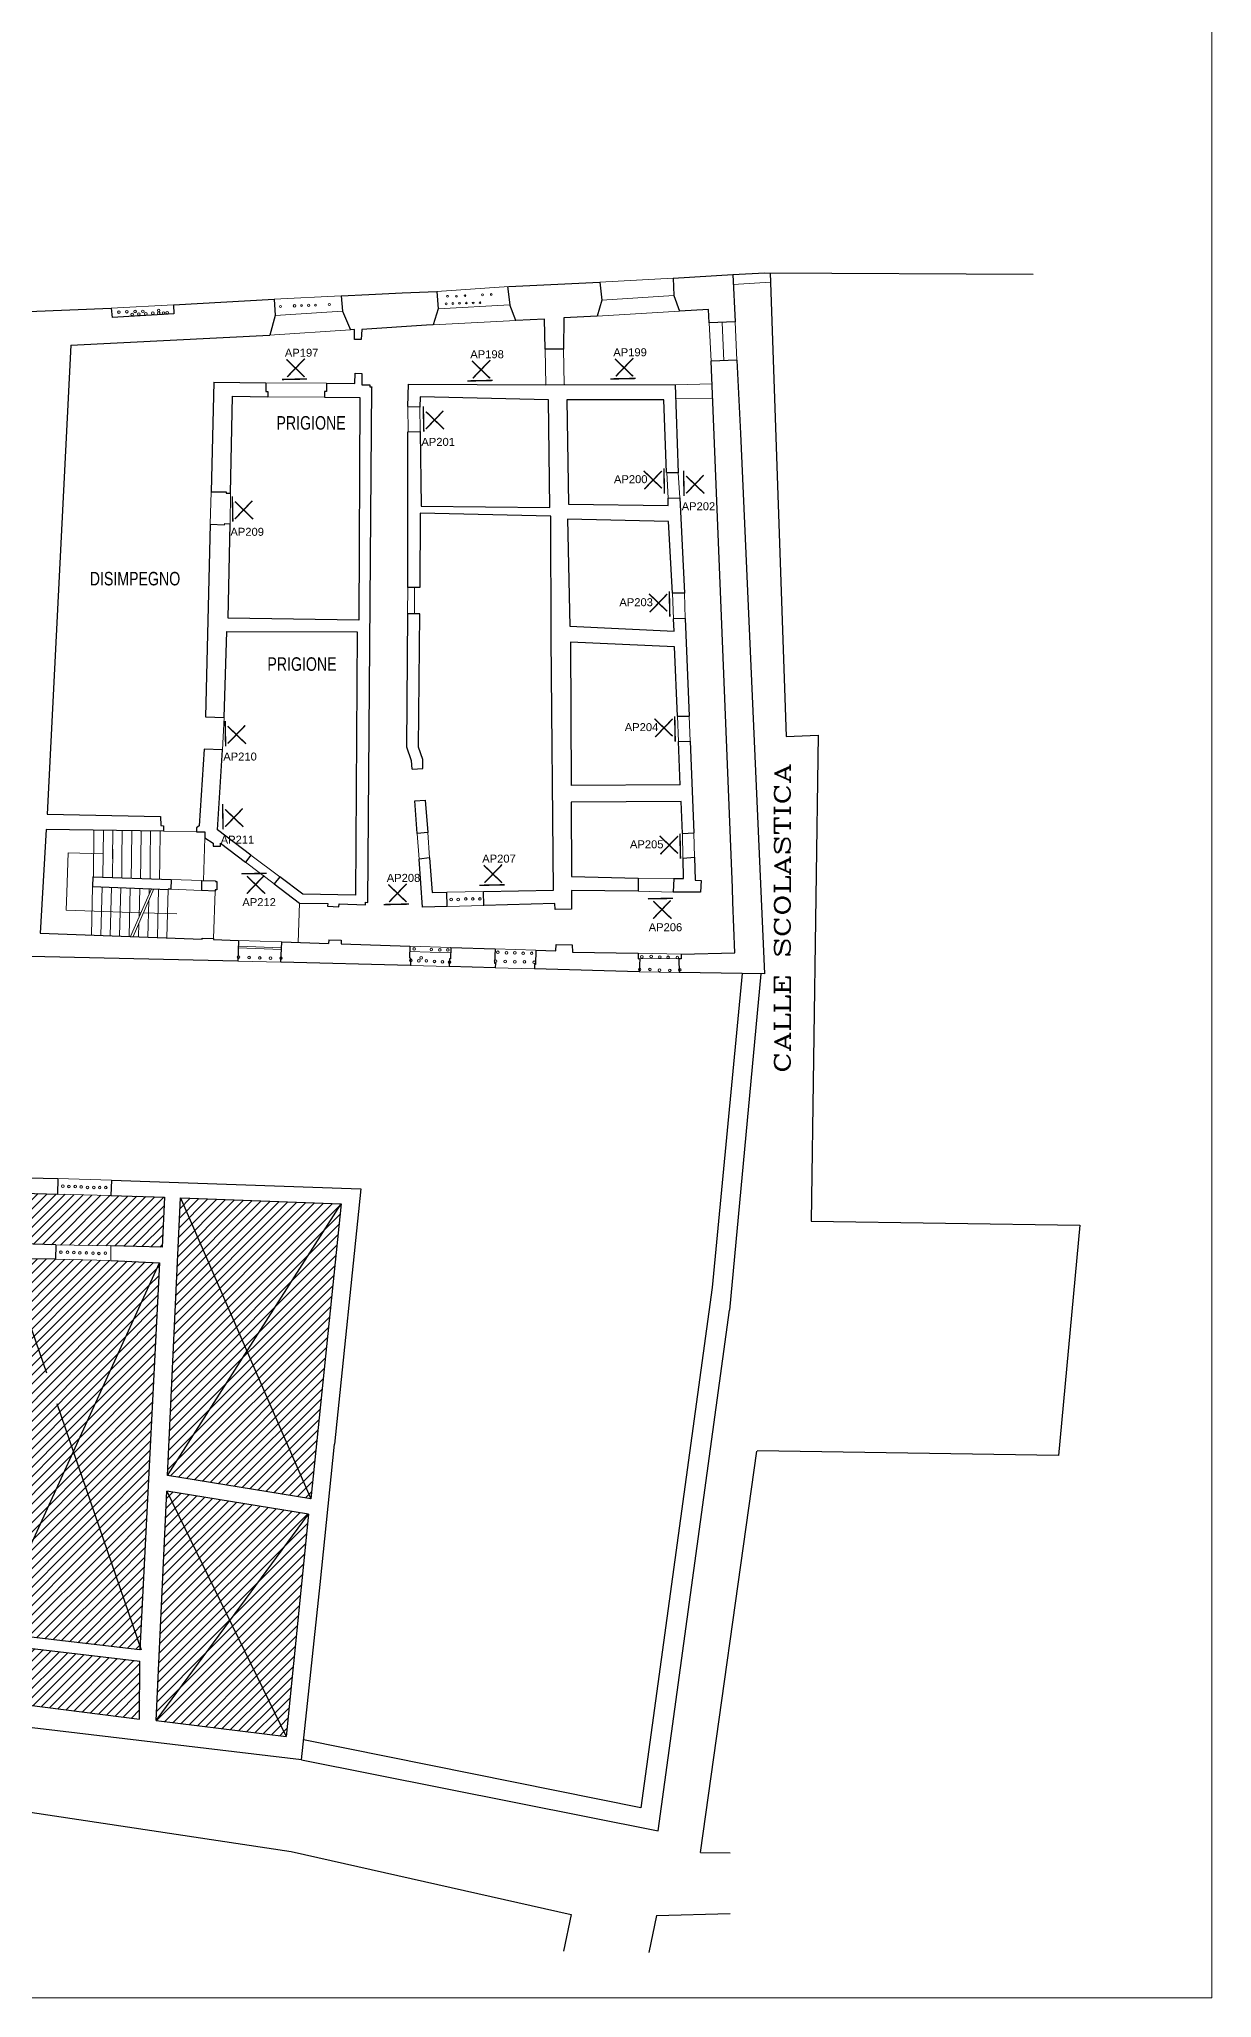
# Model space of a CAD drawing. Header units: millimetres. Extents: x 195 to 76808, y -2861 to 4318.
# Drawn here: x 11472 to 13232, y -2861 to 77 of the extents above; entities that cross this region are included whole.
import ezdxf
from ezdxf.enums import TextEntityAlignment as Align

# ---------------------------------------------------------------- set-up
doc = ezdxf.new("R2010")
doc.units = ezdxf.units.MM
for name, color, linetype, lineweight in [('_sottile', 253, 'Continuous', 5), ('LAMPADINE', 30, 'Continuous', 30), ('muri', 7, 'Continuous', 9)]:
    doc.layers.add(name, color=color, linetype=linetype, lineweight=lineweight)
doc.styles.add('DITTA', font='COMPLEX.SHX', dxfattribs={"height": 60})
doc.styles.add('ducale_200', font='ARIAL.TTF', dxfattribs={"height": 1})
doc.styles.get("Standard").update_dxf_attribs({"font": 'ARIAL.TTF'})
pattern_1 = [(45, (71578.006, -17287.544), (-6.9156472, 6.9156472), [])]

# ---------------------------------------------------------------- blocks, each defined once
blk = doc.blocks.new('re')
at = {"const_width": 0.3}
for points in [[(51.55, 419.05), (51.66, 413.81)], [(55.72, 418.12), (52.08, 414.34)], [(52.09, 417.95), (55.87, 414.31)]]:
    blk.add_lwpolyline(points, dxfattribs=at)

msp = doc.modelspace()

# ---------------------------------------------------------------- hatches: boundary and pattern name
at = {"layer": '_sottile'}
h = msp.add_hatch(dxfattribs=at)
h.set_pattern_fill('ANSI31', color=256, scale=78.241616, style=0)
h.set_pattern_definition(pattern_1)
h.paths.add_polyline_path([(11660, -1660.1), (11579.6, -1657.9), (11578.9, -1657.9), (11499.4, -1655.7), (11344.3, -1651.4), (11262.4, -1649.1), (11165.9, -1646.4), (11165.9, -1644.1), (11077, -1641.6), (11076.9, -1644.8), (11075.9, -1706.5), (11057, -2159.8), (11138.3, -2119.3), (11156.6, -1723.8), (11264.9, -1726.1), (11343.2, -1727.4), (11497, -1732), (11579.6, -1733.2), (11656.4, -1735.3)])
h.paths.add_polyline_path([(10781, -2245.5), (11027.6, -2275.6), (11027.6, -2274.3), (11051.5, -2275.2), (11054.3, -2225.4), (11029.5, -2224.4), (11030.5, -2196.9), (10947.3, -2188.6), (10947.9, -2182.4), (10945.3, -2182.1), (10946.6, -2168.5), (10897.9, -2163.9), (10896.7, -2177), (10893.4, -2176.6), (10892.8, -2183.1), (10699.9, -2163.7), (10646.3, -2158.3), (10558.4, -2149.4), (10557.6, -2164.9), (10551.7, -2164.4), (10551.3, -2167.1), (10548.2, -2216.1), (10548.6, -2218.9), (10554.7, -2218.9), (10549.2, -2320.6), (10775.3, -2345)])
h.paths.add_polyline_path([(11051.3, -1745.7), (10834.5, -1749.9), (10812.3, -2155.9), (10897.9, -2163.9), (10946.6, -2168.5), (11033.6, -2176.6)])
h.paths.add_polyline_path([(10808.1, -1748.7), (10581.5, -1757.3), (10560.5, -2129.9), (10651.1, -2139.7), (10650.8, -2151.7), (10647, -2151.7), (10646.3, -2158.3), (10699.9, -2163.7), (10700.6, -2156.4), (10697.4, -2156.1), (10698.4, -2144.9), (10788.7, -2154.7)])
h.paths.add_polyline_path([(10745.4, -1722.2), (10639.6, -1724.6), (10639.6, -1741.7), (10651.3, -1754.7), (10734.4, -1751.5), (10745.8, -1739)])
h.paths.add_polyline_path([(10982.7, -1718.7), (10900.4, -1719.8), (10900.5, -1737.7), (10912, -1748.4), (10971.1, -1747.3), (10983.4, -1735.9)])
h.paths.add_polyline_path([(10485, -1728), (10372.4, -1730.6), (10372.1, -1745.8), (10383.5, -1759.1), (10474.8, -1757.4), (10485.4, -1745.9)])
h.paths.add_polyline_path([(10558.7, -1755.9), (10297.7, -1760.7), (10293.8, -1824.3), (10341.8, -1827.3), (10323.1, -2132.4), (10328, -2134.2), (10324.5, -2199.3), (10372.7, -2204.7), (10372.7, -2210.9), (10489.2, -2223.4), (10500.8, -2221.2), (10505.7, -2217.6), (10519.5, -2218.1), (10533.3, -2226.1), (10533.9, -2215.4), (10548.2, -2216.1), (10551.3, -2167.1), (10536.6, -2165.9)])
h.paths.add_polyline_path([(10533.3, -2226.1), (10519.5, -2218.1), (10505.7, -2217.6), (10500.8, -2221.2), (10489.2, -2223.4), (10372.7, -2210.9), (10372.7, -2204.7), (10324.5, -2199.3), (10328, -2134.2), (10323.1, -2132.4), (10341.8, -1827.3), (10293.8, -1824.3), (10265.3, -2290.4), (10527.8, -2318.6)])
h.paths.add_polyline_path([(10772.7, -1969.8), (11527.7, -1969.8), (11527.7, -1923.7), (10772.7, -1923.7)], flags=9)
h = msp.add_hatch(dxfattribs=at)
h.set_pattern_fill('ANSI31', color=256, scale=78.241616, style=0)
h.set_pattern_definition(pattern_1)
h.paths.add_polyline_path([(11652.4, -1758.6), (11579.6, -1755.3), (11496.1, -1753.2), (11424, -1752.1), (11399.3, -2313.4)])
h.paths.add_polyline_path([(11652.4, -1758.6), (11523.2, -2041.8), (11623.5, -2335.1)])
h.paths.add_polyline_path([(11876.4, -2135.7), (11663.6, -2101.2), (11758.2, -2295.7)])
h.paths.add_polyline_path([(11663.6, -2101.2), (11647.6, -2445.2), (11758.2, -2295.7)])
h.paths.add_polyline_path([(11876.4, -2135.7), (11758.2, -2295.7), (11842.6, -2469.2)])
h.paths.add_polyline_path([(11783.7, -1891.5), (11664.7, -2077.7), (11879.5, -2112.6)])
h.paths.add_polyline_path([(11925.1, -1670.3), (11783.7, -1891.5), (11879.5, -2112.6)])
h.paths.add_polyline_path([(11925.1, -1670.3), (11684.1, -1661.5), (11783.7, -1891.5)])
h.paths.add_polyline_path([(11684.1, -1661.5), (11664.7, -2077.7), (11783.7, -1891.5)])
h.paths.add_polyline_path([(11275, -2023.6), (11375.6, -2312.1), (11398.3, -1751.4), (11343, -1749.3), (11264.9, -1746.8), (11178.1, -1745.7), (11156, -2286.3)])
h.paths.add_polyline_path([(10772.7, -1969.8), (11527.7, -1969.8), (11527.7, -1923.7), (10772.7, -1923.7)], flags=25)
h.paths.add_polyline_path([(10772.7, -1969.8), (11527.7, -1969.8), (11527.7, -1923.7), (10772.7, -1923.7)], flags=25)
h = msp.add_hatch(dxfattribs=at)
h.set_pattern_fill('ANSI31', color=256, scale=78.241616, style=0)
h.set_pattern_definition(pattern_1)
h.paths.add_polyline_path([(11275, -2023.6), (11156, -2286.3), (11155.9, -2287), (11375.6, -2312.1)])
h.paths.add_polyline_path([(11523.2, -2041.8), (11399.3, -2313.4), (11623.3, -2339.4), (11623.5, -2335.1)])
h = msp.add_hatch(dxfattribs=at)
h.set_pattern_fill('ANSI31', color=256, scale=78.241616, style=0)
h.set_pattern_definition(pattern_1)
h.paths.add_polyline_path([(11623.3, -2356.2), (11397.4, -2329.8), (11394.2, -2414.1), (11622.6, -2443.2)])
h.paths.add_polyline_path([(11376.1, -2328.6), (11155.3, -2303.3), (11151.5, -2387.5), (11374.5, -2411.7)])
h = msp.add_hatch(dxfattribs=at)
h.set_pattern_fill('ANSI31', color=256, scale=78.241616, style=0)
h.set_pattern_definition(pattern_1)
h.paths.add_polyline_path([(11758.2, -2295.7), (11647.6, -2445.2), (11842.6, -2469.2)])

# ---------------------------------------------------------------- linework, layer by layer
for p, q in [((12063.4, -352.1), (12187.4, -345.6)), ((12309.5, -338.7), (12433.2, -331.3)), ((12477.5, -349.1), (12480.7, -406.6)), ((12497, -348.2), (12499.7, -405.7)), ((12516.4, -347.3), (12519.2, -404.8)), ((11817.5, -367.4), (11939, -359.6)), ((11862.8, -1219.2), (11860.9, -1278.2))]:
    msp.add_line(p, q, dxfattribs=at)
for points in [[(12313.6, -287.8), (12423.7, -281.8)], [(12569.4, -287.7), (12513.6, -291.6)], [(11579.8, -326.8), (11673.8, -321.8)], [(11824.6, -313.3), (11925.2, -308.4)], [(12068.7, -302), (12176.8, -294.6)], [(12070.8, -327.8), (12178.2, -321.8)], [(12424.4, -308), (12316.4, -314.9)], [(11826.3, -337.7), (11927, -331.2)], [(12231.3, -388.3), (12232.2, -442)], [(12258.9, -388.3), (12259.7, -441.6)], [(11812.3, -438.7), (11903.3, -439.5)], [(12426.4, -442), (12482.1, -440.3)], [(11900.4, -460.5), (11815, -459.7)], [(12427, -462.2), (12482.9, -461.8)], [(12025.2, -474.4), (12025.6, -512.3)], [(12043.2, -474.9), (12043.7, -512.1)], [(12414.1, -573.3), (12416, -611.9)], [(12430.9, -573.8), (12433.7, -611.4)], [(11729.9, -602.4), (11728.8, -650.9)], [(11759.3, -604.6), (11758.4, -650.2)], [(12025.2, -745.7), (12025, -785.3)], [(12035.2, -745.7), (12035.1, -785.4)], [(12422.5, -754.4), (12424.2, -792.9)], [(12440.4, -754.2), (12441.6, -792.2)], [(12431.5, -977), (12429.9, -939)], [(12449, -976.2), (12447.5, -939)], [(11749.6, -940.7), (11747.2, -989.3)], [(11554.2, -1109.7), (11553.4, -1180)], [(11568.4, -1109.9), (11567.6, -1180.5)], [(11582.6, -1110.1), (11582.1, -1152.8)], [(11596.7, -1110.3), (11596.3, -1152.7)], [(11610.9, -1110.5), (11610.4, -1153)], [(11625.1, -1110.7), (11624.6, -1153.4)], [(11639.3, -1110.9), (11638.8, -1153.7)], [(11653.4, -1111.2), (11653, -1154.1)], [(11658.4, -1111.2), (11708, -1112)], [(12039.4, -1114.9), (12042.1, -1153.1)], [(12055.1, -1113.5), (12057.9, -1151.4)], [(12437.4, -1114.9), (12438.1, -1151.5)], [(12454.6, -1113.9), (12455.3, -1150.5)], [(11568, -1145.2), (11515.5, -1144), (11513.3, -1203.1)], [(11582.3, -1138.3), (11581.8, -1181.1)], [(11718.6, -1185.2), (11720.7, -1121.1)], [(11596.3, -1152.7), (11596, -1181.6)], [(11610.4, -1153), (11610.1, -1182.1)], [(11624.6, -1153.4), (11624.3, -1182.7)], [(11638.8, -1153.7), (11638.5, -1183.2)], [(11653, -1154.1), (11652.6, -1183.1)], [(11781.4, -1157.7), (11824.8, -1190.5)], [(11789.8, -1147.2), (11833, -1179.8)], [(11513.3, -1203.1), (11512.3, -1230), (11624.7, -1233.7)], [(11552.1, -1194.4), (11550.3, -1267.2)], [(11566.3, -1194.9), (11564.5, -1267.7)], [(11580.5, -1195.4), (11578.7, -1268.2)], [(11594.6, -1195.9), (11592.8, -1268.7)], [(11608.8, -1196.4), (11607, -1269.2)], [(11640.5, -1197.7), (11609, -1269.3)], [(11644.3, -1197.8), (11613.1, -1269.5)], [(11623, -1196.9), (11621.9, -1240.1)], [(11637.1, -1197.4), (11636.9, -1205.9)], [(11651.3, -1197.9), (11649.5, -1270.8)], [(11665.5, -1198.4), (11663.7, -1271.3)], [(11669.5, -1198.5), (11715.8, -1200.4)], [(11669.9, -1183.7), (11715.6, -1185.1)], [(11736.2, -1201.2), (11733.7, -1272.4)], [(12083.6, -1202.7), (12138.8, -1201.7)], [(12371.1, -1181.6), (12424.7, -1182.3)], [(12371.1, -1201.4), (12423.2, -1202.7)], [(11628.6, -1233.8), (11678.5, -1235.4)], [(11636.7, -1215.2), (11635.3, -1270.3)], [(12139.1, -1222.9), (12084.2, -1224.3)], [(11621.7, -1249.8), (11621.2, -1269.8)], [(11835.5, -1288.6), (11770.8, -1286.2)], [(11770.9, -1283.9), (11835.6, -1286.4)], [(11771, -1275.4), (11771, -1275.4), (11836, -1277.4)], [(12028.1, -1291.6), (12089.5, -1293.6)], [(12028.3, -1283.7), (12089.8, -1285.7)], [(12156.2, -1287.9), (12217.5, -1289.9)], [(11834.7, -1307.7), (11834.7, -1307.7), (11770.3, -1306.2)], [(12029.1, -1313), (12087.3, -1314.5)], [(12156.5, -1316.4), (12215.2, -1318)], [(12371.1, -1294.3), (12435.7, -1295.6)], [(12373.2, -1302.3), (12432, -1302.8)], [(12372.6, -1322.2), (12432.4, -1323.5)], [(11500.2, -1632.4), (11580.3, -1635)], [(11578.9, -1657.9), (11499.4, -1655.7)], [(11579.6, -1733.2), (11579.6, -1755.3), (11496.1, -1753.2)], [(11579.6, -1733.2), (11497, -1732)]]:
    msp.add_lwpolyline(points, dxfattribs=at)
for centre, radius in [((11834.2, -324.3), 1.44), ((11855.3, -323.3), 1.89), ((11865.8, -323), 1.35), ((11876.4, -322.5), 1.76), ((11886.5, -322.3), 1.39), ((11907.5, -321.5), 1.56), ((12082.7, -320.2), 1.44), ((12084.9, -309.1), 1.43), ((12092.9, -319.9), 1.35), ((12098.1, -309.1), 1.35), ((12102.8, -319.6), 1.32), ((12111.1, -308.1), 1.19), ((12113.1, -319.2), 1.29), ((12123.4, -319.1), 1.36), ((12133.6, -318.7), 1.18), ((12137.3, -306.9), 1.56), ((12150.5, -306.2), 1.36), ((11591.7, -332.9), 1.97), ((11603.5, -332.2), 1.97), ((11611.7, -336.2), 1.97), ((11615.9, -332), 1.97), ((11621.7, -335.7), 1.97), ((11627.7, -331.6), 1.97), ((11632.1, -335.4), 1.97), ((11642.5, -334.4), 1.97), ((11651.3, -330.4), 1.97), ((11651.4, -334.4), 1.97), ((11658.5, -334.2), 1.97), ((11664, -333.7), 1.97), ((12090.3, -1213.7), 1.97), ((12100.8, -1213.7), 1.97), ((12112.1, -1213), 1.97), ((12122.6, -1213), 1.97), ((12133.5, -1213), 1.97), ((12034.9, -1288), 1.97), ((12060.5, -1288.7), 1.97), ((12073.2, -1289.5), 1.97), ((12085.3, -1289.5), 1.97), ((12160.4, -1293), 1.97), ((12173.2, -1293.8), 1.97), ((12185.9, -1293.8), 1.97), ((12198.4, -1294.5), 1.97), ((12211.1, -1294.5), 1.97), ((11771.1, -1300.1), 1.97), ((11787, -1300.9), 1.97), ((11803, -1301.5), 1.97), ((11819.3, -1301.8), 1.97), ((11834.9, -1301.8), 1.97), ((12029.7, -1305.1), 1.97), ((12041.7, -1305.8), 1.97), ((12045.2, -1301.2), 1.97), ((12053, -1305.8), 1.97), ((12065.1, -1306.6), 1.97), ((12077.1, -1307.3), 1.97), ((12088, -1307.7), 1.97), ((12157, -1306.2), 1.97), ((12171.3, -1306.9), 1.97), ((12185.9, -1307.3), 1.97), ((12200.2, -1307.3), 1.97), ((12214.9, -1308), 1.97), ((12373.2, -1318.6), 1.97), ((12376.4, -1299.7), 1.97), ((12388.6, -1318.6), 1.97), ((12390.3, -1299.4), 1.97), ((12402.9, -1319.7), 1.97), ((12403.4, -1300.1), 1.97), ((12415.8, -1300.5), 1.97), ((12418.3, -1320.1), 1.97), ((12429.7, -1300.9), 1.97), ((12433.3, -1319.3), 1.97), ((11507.6, -1643.9), 1.97), ((11516.7, -1644.3), 1.97), ((11526.2, -1644.3), 1.97), ((11535.1, -1645), 1.97), ((11544.4, -1645.6), 1.97), ((11553.9, -1645.6), 1.97), ((11562.8, -1646), 1.97), ((11571.9, -1646), 1.97), ((11504.7, -1742.9), 1.97), ((11514.5, -1743), 1.97), ((11523.9, -1743.5), 1.97), ((11533, -1744), 1.97), ((11542.8, -1744), 1.97), ((11552.8, -1744.2), 1.97), ((11561.7, -1744.6), 1.97), ((11571.3, -1744.4), 1.97)]:
    msp.add_circle(centre, radius, dxfattribs=at)
at = {"layer": 'muri', "linetype": 'ByBlock', "lineweight": 30}
for p, q in [((12560.9, -274.1), (12963.6, -276)), ((12569.2, -274.1), (12592.8, -969.3)), ((12232.2, -442), (12261, -441.6)), ((12592.8, -969.3), (12641, -967.1)), ((12641.3, -967.4), (12630.7, -1696.2)), ((12641, -967.1), (12641.3, -967.4)), ((12434.2, -1041.9), (12270.4, -1042.8)), ((12435.3, -1067), (12270.5, -1067.9)), ((11664.7, -2077.7), (11925.1, -1670.3)), ((11684.1, -1661.5), (11879.5, -2112.6)), ((12630.7, -1696.2), (13033.5, -1702.1)), ((13033.5, -1702.1), (13001.9, -2047.6)), ((11399.3, -2313.4), (11652.4, -1758.6)), ((11424, -1752.1), (11482.8, -1923.7)), ((11498.5, -1969.8), (11625, -2339.4)), ((12464.3, -2643), (12549.2, -2041.3)), ((13001.9, -2047.6), (12549.5, -2041)), ((11663.6, -2101.2), (11842.6, -2469.2)), ((11647.6, -2445.2), (11876.4, -2135.7)), ((11865.5, -2504.4), (11893.9, -2241.2)), ((12375.1, -2576.1), (11868.7, -2474.4)), ((12464.5, -2643.3), (12464.3, -2643)), ((12464.5, -2643.3), (12508.8, -2643.9)), ((12398.2, -2737.9), (12386.8, -2793)), ((12398.2, -2737.9), (12508.8, -2734.9))]:
    msp.add_line(p, q, dxfattribs=at)
at = {"layer": 'muri'}
msp.add_lwpolyline([(9031.9, -2861.2), (9031.9, 108.8), (13231.9, 108.8), (13231.9, -2861.2)], close=True, dxfattribs=at)
at = {"layer": 'muri', "linetype": 'ByBlock', "lineweight": 30}
for points in [[(12176.8, -294.6), (12313.6, -287.8)], [(12313.6, -287.8), (12316.4, -314.9)], [(12423.7, -281.8), (12513.1, -276.6)], [(12423.7, -281.8), (12424.4, -308)], [(12513.1, -276.6), (12560.9, -274.1)], [(12513.1, -276.6), (12516.4, -347.3)], [(11673.8, -321.8), (11824.6, -313.3)], [(11673.8, -321.8), (11674.1, -335.6)], [(11824.6, -313.3), (11826.3, -337.7)], [(11925.2, -308.4), (11966.6, -306.6)], [(11925.2, -308.4), (11927, -331.2)], [(11966.6, -306.6), (12016.7, -304.1), (12068.7, -302)], [(12068.7, -302), (12070.8, -327.8)], [(12175, -294.6), (12178.2, -321.8)], [(12187.4, -345.6), (12178.2, -321.8), (12178.2, -321.8)], [(12316.4, -314.9), (12316.4, -314.9), (12309.5, -338.7)], [(12424.4, -308), (12424.4, -308), (12433.2, -331.3)], [(11456.1, -331.8), (11579.8, -326.8)], [(11579.8, -326.8), (11581.6, -340.9)], [(11674.1, -335.6), (11581.6, -340.9)], [(11826.3, -337.7), (11818.1, -367.4)], [(11927, -331.2), (11939, -359.6)], [(12063.4, -352.1), (12053.5, -352.6)], [(12070.8, -327.8), (12070.8, -327.8), (12063.4, -352.1)], [(12309.5, -338.7), (12259.3, -341.6), (12258.9, -388.3), (12231.3, -388.3), (12230.2, -343.4), (12187.4, -345.6)], [(12477.5, -349.1), (12476.5, -328.9), (12433.2, -331.4)], [(12516.4, -347.3), (12477.5, -349.1)], [(11519.3, -382.3), (11817.5, -367.4)], [(11817.5, -367.4), (11818.1, -367.4)], [(11817.5, -367.4), (11817.5, -367.4)], [(12053.5, -352.6), (11956, -358.9), (11955.3, -373.8), (11945.4, -373.8), (11945.4, -358.9), (11939, -359.6)], [(11519.3, -382.3), (11484.2, -1085.9), (11654, -1089.5), (11654.6, -1102.8), (11658.4, -1103.1), (11658.4, -1111.2), (11482.4, -1108.6), (11473.7, -1264.5), (11473.7, -1264.5), (11473.7, -1264.5), (11716.4, -1273.2), (11716.4, -1271.8), (11733.7, -1272.4), (11733.7, -1272.4)], [(12435.7, -1295.6), (12515.9, -1293.6), (12512.9, -1217.6), (12512.9, -1217.6), (12512.3, -1196.4), (12512.3, -1196.4), (12480.7, -406.6)], [(12519.2, -404.8), (12480.7, -406.6)], [(12519.2, -404.8), (12524.4, -514.8)], [(11733.9, -438.1), (11729.9, -602.4)], [(11733.9, -438.1), (11812.3, -438.7)], [(11812.3, -438.7), (11812.4, -451.7), (11815, -451.9), (11815, -459.7)], [(11903.3, -439.5), (11903.1, -452.1), (11900.4, -452.1), (11900.4, -460.5)], [(11903.3, -439.5), (11945.9, -439.9)], [(11945.9, -439.9), (11946, -424.5), (11956.2, -424.7), (11956.2, -441.7), (11968.1, -442.1), (11968.1, -444.7), (11971.4, -444.7), (11971.4, -445.2)], [(11900.4, -460.5), (11953.4, -461), (11951.5, -794.9), (11951.5, -794.9), (11951.5, -794.9), (11755.6, -791.9), (11758.4, -650.2)], [(11759.3, -604.6), (11762.2, -459.1)], [(11762.2, -459.1), (11815, -459.7)], [(11824.8, -1190.5), (11862.8, -1219.2), (11905, -1219.8), (11904.9, -1224), (11921.9, -1224.6), (11922, -1220.4), (11961.6, -1221.7), (11961.7, -1218), (11965.2, -1218.1), (11971.4, -445.2)], [(12025.2, -474.4), (12026.1, -440.7), (12232.2, -442)], [(12238.4, -625.8), (12236.3, -464.5), (12043.7, -460), (12043.2, -475.3)], [(12043.7, -512.1), (12045.2, -623.9), (12238.4, -625.8), (12236.3, -464.5), (12043.7, -460)], [(12261, -441.6), (12426.4, -442), (12426.4, -442), (12426.4, -442), (12430.9, -573.8)], [(12413.3, -573.3), (12413.3, -573.3), (12409.3, -464.5), (12263.9, -464.5), (12266.5, -620.8), (12415.7, -622.7), (12416, -611.9)], [(12025.2, -474.4), (12043.2, -474.9)], [(12025.2, -512.3), (12043.7, -512.1)], [(12240.5, -822.8), (12239.8, -638.7), (12044, -634.5), (12043.4, -745.7), (12025.2, -745.7), (12025.2, -512.3)], [(12524.4, -514.8), (12560.5, -1325.5), (12526.9, -1325)], [(12413.3, -573.3), (12430.8, -573.3)], [(11729.9, -602.4), (11752.5, -602.4), (11752.5, -604.6), (11759.3, -604.6)], [(12416, -611.9), (12433.7, -611.4)], [(12433.7, -611.4), (12440.4, -754.2)], [(12422.5, -754.4), (12416.5, -646.6), (12416.5, -646.6), (12416.5, -646.6), (12264.8, -643.3), (12268.5, -804), (12425.2, -811.2), (12424.2, -792.9)], [(11728.8, -650.9), (11721.8, -939.7)], [(11728.8, -650.9), (11750.2, -651.6), (11750.7, -649.8), (11758.4, -650.2)], [(12440.4, -754.2), (12422.5, -754.4)], [(12031.7, -1018.4), (12047.9, -1017.2), (12047.9, -1004), (12041.3, -985.3), (12043.1, -785.5), (12025, -785.3), (12023.2, -984.7), (12030.5, -1005.2), (12031.4, -1018.5)], [(12441.6, -792.2), (12424.2, -792.9)], [(12441.6, -792.2), (12447.5, -939)], [(11721.8, -939.7), (11749.6, -940.7), (11753.8, -811.9), (11949, -812.5), (11946.6, -1207.2), (11867.7, -1206), (11833, -1179.8)], [(12138.8, -1201.7), (12243.8, -1199.8), (12240.5, -822.8)], [(12429.9, -939), (12425.4, -834.9), (12269.2, -828), (12270.4, -1042.8)], [(12429.9, -939), (12447.5, -939)], [(11789.8, -1147.2), (11739.4, -1109.1), (11747.2, -989.3), (11719.5, -988.1), (11712.2, -1103.1), (11708, -1106.1), (11708, -1112.1), (11720.7, -1112.1), (11720.7, -1121.1), (11733.3, -1129.5), (11733.3, -1133.8), (11744.2, -1133.8), (11744.2, -1129.5), (11781.4, -1157.7)], [(12431.5, -977), (12449, -976.2)], [(12434.2, -1041.9), (12431.5, -977)], [(12449, -976.2), (12454.6, -1113.9)], [(12035.8, -1065.6), (12051.5, -1064.6), (12055.1, -1113.5)], [(12039.4, -1114.9), (12035.8, -1065.6)], [(12270.5, -1067.9), (12271.1, -1179.3), (12371.1, -1181.6)], [(12437.4, -1114.9), (12435.3, -1067)], [(12055.1, -1113.5), (12039.4, -1114.9)], [(12437.4, -1114.9), (12454.6, -1113.9)], [(11789.8, -1147.2), (11781.4, -1157.7)], [(12057.9, -1151.4), (12042.1, -1153.1)], [(12084.2, -1224.3), (12047.3, -1225.3), (12042.1, -1153.1)], [(12057.9, -1151.4), (12061.7, -1203.1), (12083.6, -1202.7)], [(12455.3, -1150.5), (12456.7, -1184.9), (12465.6, -1185.4), (12464.6, -1202.7), (12423.2, -1202.7)], [(12424.7, -1182.3), (12438.8, -1182.3), (12438.3, -1151.9)], [(12438.3, -1151.9), (12438.3, -1151.9), (12455.3, -1150.5), (12455.3, -1150.5)], [(11552.5, -1179.9), (11552.1, -1194.4), (11665.5, -1198.6)], [(11552.5, -1179.9), (11669.9, -1183.7)], [(11669.5, -1198.5), (11665.5, -1198.4)], [(11669.9, -1183.7), (11669.5, -1198.5)], [(11715.6, -1185.1), (11736.5, -1185.8), (11736.5, -1187), (11738.8, -1187), (11738.8, -1199.5), (11736.2, -1199.5), (11736.2, -1201.2), (11715.8, -1200.4)], [(11715.8, -1185.1), (11715.8, -1200.4)], [(11833, -1179.8), (11824.8, -1190.5)], [(12084.2, -1224.3), (12083.6, -1202.7)], [(12139.1, -1222.9), (12138.8, -1201.7)], [(12371.1, -1201.4), (12270.8, -1200.1), (12270.8, -1228.1), (12246.4, -1228.7), (12246.1, -1220), (12139.1, -1222.9)], [(12371.1, -1181.6), (12371.1, -1201.4)], [(12424.7, -1182.3), (12423.2, -1202.7), (12423.3, -1201.7)], [(11733.7, -1272.4), (11733.8, -1273.7), (11771, -1275.4), (11771, -1275.4)], [(11771, -1275.4), (11771, -1275.4), (11770.3, -1306.2), (11770.3, -1306.2)], [(11834.7, -1307.7), (11834.7, -1307.7), (11834.7, -1307.7), (11836, -1277.4)], [(11836, -1277.4), (11906.3, -1279.7)], [(11906.5, -1274.5), (11906.3, -1279.7)], [(11906.5, -1274.5), (11925, -1274.8), (11925.2, -1280.3)], [(11925.2, -1280.3), (12028.3, -1283.7)], [(12028.3, -1283.7), (12027.8, -1301.5), (12029.4, -1301.6), (12029.1, -1313)], [(12089.8, -1285.7), (12089.2, -1302.9), (12087.6, -1302.8), (12087.3, -1314.5)], [(12089.8, -1285.7), (12156.2, -1287.9)], [(12156.2, -1287.9), (12155.5, -1309.4), (12156.8, -1309.5), (12156.5, -1316.4)], [(12217.5, -1289.9), (12216.8, -1311.2), (12215.4, -1311.2), (12215.2, -1318)], [(12217.5, -1289.9), (12247.4, -1290.9), (12247.8, -1281.3), (12271.9, -1282), (12272.4, -1292.7), (12371.1, -1294.3)], [(11770.3, -1306.2), (11301.7, -1295.9)], [(12029.1, -1313), (11834.7, -1307.7), (11834.7, -1307.7)], [(12156.5, -1316.4), (12087.3, -1314.5)], [(12372.6, -1322.2), (12215.2, -1318)], [(12371.1, -1294.3), (12371.1, -1302.6), (12373.2, -1302.3), (12372.6, -1322.2)], [(12435.7, -1295.6), (12435.5, -1302.6), (12432, -1302.8), (12432.4, -1323.5)], [(12526.9, -1325), (12432.4, -1323.5)], [(12526.9, -1325), (12482, -1795.6)], [(12555, -1325.4), (12508.2, -1829.7)], [(11344.3, -1628.8), (11500.2, -1632.4)], [(11500.2, -1632.4), (11499.4, -1655.7)], [(11580.3, -1635), (11579.6, -1657.9)], [(11580.3, -1635), (11954.9, -1647.9)], [(11344.3, -1651.4), (11499.4, -1655.7)], [(11579.6, -1657.9), (11660, -1660.1)], [(11660, -1660.1), (11656.4, -1735.3)], [(11879.5, -2112.6), (11879.5, -2112.6), (11664.7, -2077.7), (11684.1, -1661.5)], [(11684.1, -1661.5), (11925.1, -1670.3)], [(11925.1, -1670.3), (11879.5, -2112.6)], [(11954.9, -1647.9), (11915.2, -2031)], [(11497, -1732), (11343.2, -1727.4)], [(11497, -1732), (11496.7, -1753.2)], [(11656.4, -1735.3), (11656.4, -1735.3), (11579.6, -1733.2)], [(11579.6, -1755.3), (11652.4, -1758.6), (11623.3, -2339.4), (11399.3, -2313.4), (11424, -1752.1)], [(11496.1, -1753.2), (11424, -1752.1), (11424, -1752.1)], [(12482, -1795.6), (12375.1, -2576.1)], [(11865.5, -2504.4), (12400.8, -2610.9), (12508.2, -1829.7)], [(11893.9, -2241.2), (11915.2, -2031)], [(11647.6, -2445.2), (11663.6, -2101.2)], [(11876.4, -2135.7), (11663.6, -2101.2)], [(11876.4, -2135.7), (11842.6, -2469.2)], [(9479.3, -2291.9), (9738.9, -2323.8), (11850.4, -2641.9)], [(11397.4, -2329.8), (11394.2, -2414.1), (11622.6, -2443.2), (11623.3, -2356.2)], [(11397.4, -2329.8), (11623.3, -2356.2)], [(11478.6, -2458.4), (11117.3, -2416)], [(11865.5, -2504.4), (11478.6, -2458.4)], [(11647.6, -2445.2), (11842.6, -2469.2)], [(11850.4, -2641.9), (12270.5, -2736), (12259.1, -2791.1)]]:
    msp.add_lwpolyline(points, dxfattribs=at)
for points in [[(11927, -331.2), (11927, -331.2)], [(11893.9, -2241.2), (11893.9, -2241.2)]]:
    msp.add_lwpolyline(points, close=True, dxfattribs=at)

# ---------------------------------------------------------------- block references
at = {"layer": 'LAMPADINE', "yscale": 7.227068481435708, "zscale": 7.227068481435456}
for p, xscale, rotation in [((14864.8, -806.4), 7.227068481435708, 90), ((15143.2, -808.6), 7.227068481435708, 90), ((15357.8, -805.6), 7.227068481435708, 90), ((12782.9, 2423.5), 7.227068481433889, 180), ((12791, 2238.9), 7.227068481433889, 180), ((12799.1, 2051.6), 7.227068481433889, 180), ((12807, 1875.8), 7.227068481433889, 180), ((14787.4, -685.4), -7.227068481435346, 92.2247992325703), ((15161, -1565.1), 7.227068481435708, 90), ((15017.7, -1594), 7.227068481435708, 90), ((15397.2, -722.9), -7.22706848143531, 92.2247992325631)]:
    msp.add_blockref('re', p, dxfattribs=dict(at, xscale=xscale, rotation=rotation))
at = {"layer": 'LAMPADINE', "xscale": 7.227068481433889, "yscale": 7.227068481435708, "zscale": 7.227068481435456}
for p in [(11675.9, -3502.6), (12066.5, -3599.2), (11389.3, -3637.5), (11378.5, -3974.5), (11374.7, -4099.2)]:
    msp.add_blockref('re', p, dxfattribs=at)

# ---------------------------------------------------------------- texts
at = {"layer": 'LAMPADINE', "color": 150, "char_height": 12, "width": 613.6, "attachment_point": 1, "line_spacing_factor": 0.75, "style": 'ducale_200'}
for s, insert in [('AP197', (11840.7, -387.7)), ('AP198', (12119, -390)), ('AP199', (12333.6, -387)), ('AP201', (12045.6, -521.4)), ('AP200', (12334.6, -577.4)), ('AP202', (12436.2, -618)), ('AP209', (11759, -656.3)), ('AP203', (12342.7, -761.9)), ('AP204', (12350.8, -949.3)), ('AP210', (11748.3, -993.4)), ('AP211', (11744.4, -1118.1)), ('AP205', (12358.6, -1125)), ('AP207', (12136.9, -1146.5)), ('AP208', (11993.6, -1175.4)), ('AP212', (11776.9, -1211.8)), ('AP206', (12386.7, -1249.4))]:
    msp.add_mtext(s, dxfattribs=dict(at, insert=insert))
at = {"layer": 'muri', "width": 0.75}
for s, p in [('PRIGIONE', (11880.1, -509.1)), ('DISIMPEGNO', (11615.8, -742.7)), ('PRIGIONE', (11866.4, -870.8))]:
    msp.add_text(s, height=20.29, dxfattribs=at).set_placement(p, align=Align.CENTER)
at = {"layer": 'muri', "style": 'DITTA', "width": 1.5}
msp.add_text('CALLE SCOLASTICA', height=23.624, rotation=90, dxfattribs=at).set_placement((12599, -1242.1), align=Align.CENTER)

doc.saveas('drawing.dxf')
